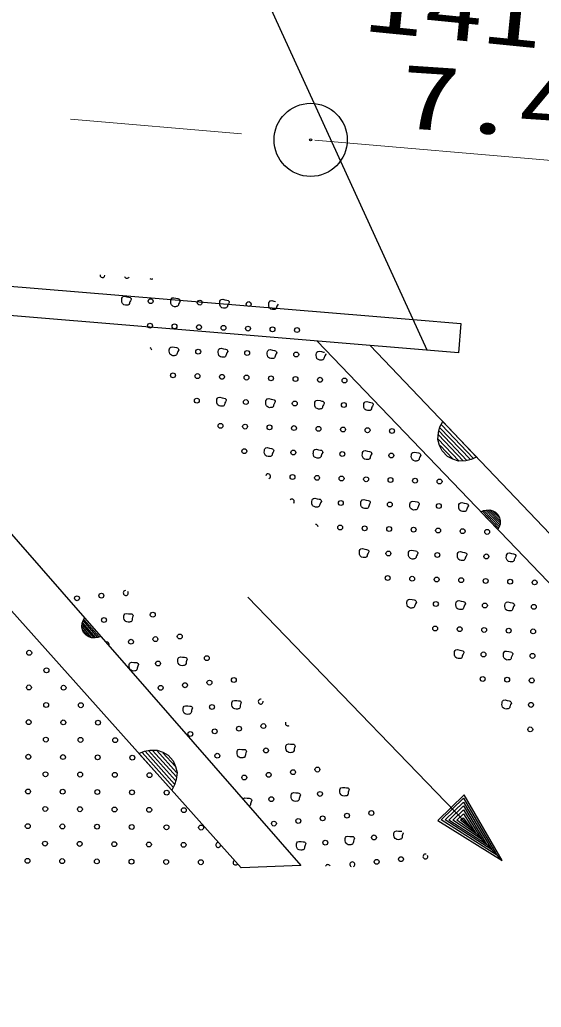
# Model space of a CAD drawing. Units: millimetres, scale not verified. Extents: x 40000 to 680000, y 20000 to 380000.
# Drawn here: x 163184 to 173823, y 281593 to 301734 of the extents above; entities that cross this region are included whole.
import ezdxf
from ezdxf.enums import TextEntityAlignment as Align

# ---------------------------------------------------------------- set-up
doc = ezdxf.new("R2010")
doc.units = ezdxf.units.MM
doc.header["$LTSCALE"] = 1000
doc.linetypes.add('CHAIN', pattern=[18.5, 12, -1.5, 3.5, -1.5])
for name, color, linetype, lineweight in [('M-BGD', 7, 'Continuous', 25), ('M-BMK', 2, 'CHAIN', 13), ('M-STR-STR1', 1, 'Continuous', 25)]:
    doc.layers.add(name, color=color, linetype=linetype, lineweight=lineweight)
doc.layers.add('M-BMK-SRVR', color=3, linetype='Continuous')
doc.styles.add('ＭＳ ゴシック', font='')
doc.styles.get('ＭＳ ゴシック').set_extended_font_data('MS Gothic')

# ---------------------------------------------------------------- blocks, each defined once
blk = doc.blocks.new('BUHIN2')
at = {"color": 7, "linetype": 'Continuous', "lineweight": 25}
for radius in [746, 22.5]:
    blk.add_circle((0, 0), radius, dxfattribs=at)
blk = doc.blocks.new('BUHIN189')
at = {"color": 7, "linetype": 'Continuous', "lineweight": 25}
for p, q in [((-157, 406), (400, 170)), ((316, 273), (-27, 418)), ((-413, 243), (462, -127)), ((463, -60), (-366, 290)), ((-307, 333), (451, 13)), ((434, 88), (-236, 371))]:
    blk.add_line(p, q, dxfattribs=at)
blk.add_lwpolyline([(-461, 195), (-379, 285), (-288, 352), (-155, 416), (-31, 428), (92, 417), (235, 357), (329, 276), (407, 178), (453, 39), (471, -74), (461, -195)], close=True, dxfattribs=at)
blk = doc.blocks.new('BUHIN190')
at = {"color": 7, "linetype": 'Continuous', "lineweight": 25}
for p, q in [((-231, 33), (181, -147)), ((205, -124), (-230, 66)), ((151, -168), (-225, -4)), ((-217, -41), (116, -187)), ((76, -204), (-201, -83)), ((-160, -135), (11, -209))]:
    blk.add_line(p, q, dxfattribs=at)
blk.add_lwpolyline([(229, -100), (188, -145), (142, -178), (75, -209), (13, -214), (-49, -208), (-120, -177), (-166, -136), (-204, -87), (-227, -17), (-235, 40), (-229, 100)], close=True, dxfattribs=at)
blk = doc.blocks.new('BUHIN191')
at = {"color": 7, "linetype": 'Continuous', "lineweight": 25}
for p, q in [((421, -229), (-466, 112)), ((-465, 45), (375, -278)), ((317, -323), (-450, -28)), ((-430, -102), (248, -364)), ((170, -400), (-395, -183)), ((-307, -283), (40, -417))]:
    blk.add_line(p, q, dxfattribs=at)
blk.add_lwpolyline([(467, -180), (388, -273), (299, -343), (169, -411), (44, -427), (-79, -420), (-223, -364), (-320, -287), (-401, -191), (-452, -54), (-473, 59), (-467, 180)], close=True, dxfattribs=at)
blk = doc.blocks.new('BUHIN192')
at = {"color": 7, "linetype": 'Continuous', "lineweight": 25}
for p, q in [((153, 142), (-21, 209)), ((-211, 114), (233, -56)), ((232, -22), (-188, 139)), ((-159, 161), (225, 14)), ((215, 51), (-125, 182)), ((-85, 200), (197, 92))]:
    blk.add_line(p, q, dxfattribs=at)
blk.add_lwpolyline([(-233, 89), (-194, 136), (-150, 171), (-85, 205), (-23, 213), (39, 210), (111, 182), (159, 144), (200, 96), (226, 27), (237, -29), (233, -89)], close=True, dxfattribs=at)

msp = doc.modelspace()

# ---------------------------------------------------------------- linework, layer by layer
at = {"layer": 'M-BGD'}
for p, q in [((167700, 284440), (157196, 296178)), ((158821, 296043), (168921, 284482)), ((180615, 283330), (169254, 295178)), ((170332, 295089), (181294, 283607)), ((167839, 289954), (173027, 284583)), ((168921, 284482), (167700, 284440))]:
    msp.add_line(p, q, dxfattribs=at)
for points in [[(165379, 295913), (165364, 295912), (165341, 295911), (165311, 295921), (165292, 295933), (165279, 295947), (165267, 295977), (165264, 296004), (165266, 296028), (165268, 296054), (165278, 296073), (165295, 296089), (165326, 296095), (165372, 296084), (165411, 296076), (165434, 296071), (165445, 296060), (165455, 296047), (165458, 296029), (165442, 296000), (165432, 295979), (165425, 295961), (165422, 295944), (165412, 295928), (165405, 295920), (165392, 295915)], [(166378, 295883), (166364, 295882), (166340, 295881), (166310, 295891), (166291, 295903), (166278, 295917), (166267, 295947), (166264, 295974), (166266, 295998), (166267, 296024), (166278, 296043), (166295, 296059), (166326, 296065), (166372, 296054), (166411, 296046), (166433, 296041), (166445, 296031), (166455, 296017), (166458, 295999), (166441, 295970), (166431, 295949), (166425, 295931), (166422, 295914), (166412, 295899), (166405, 295890), (166392, 295885)], [(167378, 295853), (167363, 295852), (167340, 295851), (167310, 295861), (167291, 295873), (167278, 295887), (167266, 295917), (167263, 295944), (167265, 295969), (167267, 295994), (167277, 296013), (167294, 296029), (167325, 296035), (167371, 296024), (167411, 296016), (167433, 296011), (167444, 296001), (167454, 295987), (167457, 295969), (167441, 295940), (167431, 295919), (167424, 295902), (167421, 295884), (167411, 295869), (167404, 295860), (167392, 295855)], [(166348, 294884), (166334, 294882), (166310, 294882), (166281, 294891), (166262, 294904), (166249, 294918), (166237, 294947), (166234, 294975), (166236, 294999), (166238, 295025), (166248, 295043), (166265, 295059), (166296, 295066), (166342, 295054), (166381, 295047), (166403, 295041), (166415, 295031), (166425, 295018), (166428, 294999), (166411, 294971), (166401, 294949), (166395, 294932), (166392, 294914), (166382, 294899), (166375, 294890), (166362, 294885)], [(167348, 294854), (167333, 294853), (167310, 294852), (167280, 294862), (167261, 294874), (167248, 294888), (167237, 294917), (167233, 294945), (167235, 294969), (167237, 294995), (167248, 295014), (167264, 295029), (167295, 295036), (167341, 295024), (167381, 295017), (167403, 295011), (167415, 295001), (167424, 294988), (167427, 294969), (167411, 294941), (167401, 294920), (167395, 294902), (167391, 294884), (167382, 294869), (167375, 294861), (167362, 294855)], [(168347, 294824), (168333, 294823), (168310, 294822), (168280, 294832), (168261, 294844), (168248, 294858), (168236, 294888), (168233, 294915), (168235, 294939), (168237, 294965), (168247, 294984), (168264, 295000), (168295, 295006), (168341, 294994), (168380, 294987), (168402, 294982), (168414, 294971), (168424, 294958), (168427, 294939), (168410, 294911), (168400, 294890), (168394, 294872), (168391, 294855), (168381, 294839), (168374, 294831), (168361, 294825)], [(167318, 293854), (167303, 293853), (167280, 293852), (167250, 293862), (167231, 293874), (167218, 293888), (167207, 293918), (167204, 293945), (167205, 293970), (167207, 293995), (167218, 294014), (167234, 294030), (167265, 294036), (167311, 294025), (167351, 294017), (167373, 294012), (167385, 294002), (167395, 293988), (167397, 293970), (167381, 293941), (167371, 293920), (167365, 293903), (167361, 293885), (167352, 293870), (167345, 293861), (167332, 293856)], [(168318, 293825), (168303, 293823), (168280, 293822), (168250, 293832), (168231, 293844), (168218, 293858), (168206, 293888), (168203, 293915), (168205, 293940), (168207, 293965), (168217, 293984), (168234, 294000), (168265, 294006), (168311, 293995), (168350, 293987), (168372, 293982), (168384, 293972), (168394, 293958), (168397, 293940), (168381, 293911), (168370, 293890), (168364, 293873), (168361, 293855), (168351, 293840), (168344, 293831), (168331, 293826)], [(169317, 293795), (169303, 293793), (169279, 293793), (169249, 293802), (169230, 293815), (169217, 293828), (169206, 293858), (169203, 293885), (169205, 293910), (169206, 293936), (169217, 293954), (169234, 293970), (169265, 293977), (169311, 293965), (169350, 293957), (169372, 293952), (169384, 293942), (169394, 293929), (169397, 293910), (169380, 293882), (169370, 293860), (169364, 293843), (169360, 293825), (169351, 293810), (169344, 293801), (169331, 293796)], [(170317, 293765), (170302, 293763), (170279, 293763), (170249, 293772), (170230, 293785), (170217, 293799), (170205, 293828), (170202, 293856), (170204, 293880), (170206, 293906), (170216, 293925), (170233, 293940), (170264, 293947), (170310, 293935), (170349, 293928), (170372, 293922), (170383, 293912), (170393, 293899), (170396, 293880), (170380, 293852), (170370, 293830), (170363, 293813), (170360, 293795), (170350, 293780), (170343, 293771), (170330, 293766)], [(168288, 292825), (168273, 292824), (168250, 292823), (168220, 292833), (168201, 292845), (168188, 292859), (168176, 292888), (168173, 292916), (168175, 292940), (168177, 292966), (168187, 292985), (168204, 293000), (168235, 293007), (168281, 292995), (168321, 292988), (168343, 292983), (168354, 292972), (168364, 292959), (168367, 292940), (168351, 292912), (168341, 292891), (168334, 292873), (168331, 292856), (168321, 292840), (168314, 292832), (168302, 292826)], [(169287, 292795), (169273, 292794), (169249, 292793), (169220, 292803), (169200, 292815), (169187, 292829), (169176, 292859), (169173, 292886), (169175, 292910), (169177, 292936), (169187, 292955), (169204, 292971), (169235, 292977), (169281, 292965), (169320, 292958), (169342, 292953), (169354, 292942), (169364, 292929), (169367, 292911), (169350, 292882), (169340, 292861), (169334, 292843), (169331, 292826), (169321, 292810), (169314, 292802), (169301, 292796)], [(170287, 292765), (170272, 292764), (170249, 292763), (170219, 292773), (170200, 292785), (170187, 292799), (170176, 292829), (170172, 292856), (170174, 292880), (170176, 292906), (170187, 292925), (170203, 292941), (170234, 292947), (170280, 292936), (170320, 292928), (170342, 292923), (170353, 292913), (170363, 292899), (170366, 292881), (170350, 292852), (170340, 292831), (170334, 292813), (170330, 292796), (170321, 292781), (170314, 292772), (170301, 292767)], [(171286, 292735), (171272, 292734), (171248, 292733), (171219, 292743), (171200, 292755), (171187, 292769), (171175, 292799), (171172, 292826), (171174, 292851), (171176, 292876), (171186, 292895), (171203, 292911), (171234, 292917), (171280, 292906), (171319, 292898), (171341, 292893), (171353, 292883), (171363, 292869), (171366, 292851), (171349, 292822), (171339, 292801), (171333, 292784), (171330, 292766), (171320, 292751), (171313, 292742), (171300, 292737)], [(169257, 291796), (169243, 291794), (169219, 291794), (169190, 291803), (169171, 291815), (169158, 291829), (169146, 291859), (169143, 291886), (169145, 291911), (169147, 291936), (169157, 291955), (169174, 291971), (169205, 291978), (169251, 291966), (169290, 291958), (169312, 291953), (169324, 291943), (169334, 291929), (169337, 291911), (169320, 291882), (169310, 291861), (169304, 291844), (169301, 291826), (169291, 291811), (169284, 291802), (169271, 291797)], [(170257, 291766), (170242, 291764), (170219, 291764), (170189, 291773), (170170, 291786), (170157, 291799), (170146, 291829), (170143, 291856), (170144, 291881), (170146, 291907), (170157, 291925), (170173, 291941), (170204, 291948), (170250, 291936), (170290, 291928), (170312, 291923), (170324, 291913), (170333, 291900), (170336, 291881), (170320, 291853), (170310, 291831), (170304, 291814), (170300, 291796), (170291, 291781), (170284, 291772), (170271, 291767)], [(171257, 291736), (171242, 291735), (171219, 291734), (171189, 291744), (171170, 291756), (171157, 291770), (171145, 291799), (171142, 291827), (171144, 291851), (171146, 291877), (171156, 291896), (171173, 291911), (171204, 291918), (171250, 291906), (171289, 291899), (171311, 291893), (171323, 291883), (171333, 291870), (171336, 291851), (171320, 291823), (171309, 291801), (171303, 291784), (171300, 291766), (171290, 291751), (171283, 291742), (171270, 291737)], [(172256, 291706), (172242, 291705), (172218, 291704), (172188, 291714), (172169, 291726), (172156, 291740), (172145, 291769), (172142, 291797), (172143, 291821), (172145, 291847), (172156, 291866), (172173, 291881), (172203, 291888), (172249, 291876), (172289, 291869), (172311, 291864), (172323, 291853), (172333, 291840), (172336, 291821), (172319, 291793), (172309, 291772), (172303, 291754), (172299, 291737), (172290, 291721), (172283, 291713), (172270, 291707)], [(170227, 290766), (170213, 290765), (170189, 290764), (170159, 290774), (170140, 290786), (170127, 290800), (170116, 290830), (170113, 290857), (170115, 290881), (170116, 290907), (170127, 290926), (170144, 290942), (170175, 290948), (170221, 290936), (170260, 290929), (170282, 290924), (170294, 290913), (170304, 290900), (170307, 290882), (170290, 290853), (170280, 290832), (170274, 290814), (170270, 290797), (170261, 290781), (170254, 290773), (170241, 290768)], [(171227, 290736), (171212, 290735), (171189, 290734), (171159, 290744), (171140, 290756), (171127, 290770), (171115, 290800), (171112, 290827), (171114, 290851), (171116, 290877), (171126, 290896), (171143, 290912), (171174, 290918), (171220, 290907), (171259, 290899), (171282, 290894), (171293, 290884), (171303, 290870), (171306, 290852), (171290, 290823), (171280, 290802), (171273, 290784), (171270, 290767), (171260, 290752), (171253, 290743), (171240, 290738)], [(172226, 290706), (172212, 290705), (172188, 290704), (172159, 290714), (172139, 290726), (172126, 290740), (172115, 290770), (172112, 290797), (172114, 290822), (172115, 290847), (172126, 290866), (172143, 290882), (172174, 290888), (172220, 290877), (172259, 290869), (172281, 290864), (172293, 290854), (172303, 290840), (172306, 290822), (172289, 290793), (172279, 290772), (172273, 290755), (172270, 290737), (172260, 290722), (172253, 290713), (172240, 290708)], [(173226, 290677), (173211, 290675), (173188, 290675), (173158, 290684), (173139, 290697), (173126, 290710), (173114, 290740), (173111, 290767), (173113, 290792), (173115, 290817), (173125, 290836), (173142, 290852), (173173, 290859), (173219, 290847), (173259, 290839), (173281, 290834), (173292, 290824), (173302, 290810), (173305, 290792), (173289, 290763), (173279, 290742), (173272, 290725), (173269, 290707), (173259, 290692), (173252, 290683), (173240, 290678)], [(171197, 289737), (171182, 289735), (171159, 289735), (171129, 289744), (171110, 289757), (171097, 289770), (171085, 289800), (171082, 289828), (171084, 289852), (171086, 289878), (171097, 289896), (171113, 289912), (171144, 289919), (171190, 289907), (171230, 289900), (171252, 289894), (171263, 289884), (171273, 289871), (171276, 289852), (171260, 289824), (171250, 289802), (171243, 289785), (171240, 289767), (171230, 289752), (171224, 289743), (171211, 289738)], [(172196, 289707), (172182, 289706), (172158, 289705), (172129, 289715), (172110, 289727), (172097, 289741), (172085, 289770), (172082, 289798), (172084, 289822), (172086, 289848), (172096, 289867), (172113, 289882), (172144, 289889), (172190, 289877), (172229, 289870), (172251, 289864), (172263, 289854), (172273, 289841), (172276, 289822), (172259, 289794), (172249, 289773), (172243, 289755), (172240, 289737), (172230, 289722), (172223, 289714), (172210, 289708)], [(173196, 289677), (173181, 289676), (173158, 289675), (173128, 289685), (173109, 289697), (173096, 289711), (173085, 289740), (173082, 289768), (173083, 289792), (173085, 289818), (173096, 289837), (173112, 289852), (173143, 289859), (173189, 289847), (173229, 289840), (173251, 289835), (173263, 289824), (173272, 289811), (173275, 289792), (173259, 289764), (173249, 289743), (173243, 289725), (173239, 289708), (173230, 289692), (173223, 289684), (173210, 289678)], [(165436, 289452), (165422, 289449), (165399, 289445), (165368, 289451), (165348, 289460), (165333, 289472), (165317, 289500), (165311, 289527), (165309, 289551), (165307, 289577), (165315, 289597), (165330, 289615), (165359, 289625), (165406, 289620), (165447, 289618), (165469, 289616), (165482, 289607), (165494, 289596), (165499, 289578), (165487, 289547), (165480, 289525), (165476, 289507), (165475, 289489), (165468, 289472), (165462, 289463), (165450, 289456)], [(172166, 288707), (172152, 288706), (172129, 288705), (172099, 288715), (172080, 288727), (172067, 288741), (172055, 288771), (172052, 288798), (172054, 288822), (172056, 288848), (172066, 288867), (172083, 288883), (172114, 288889), (172160, 288878), (172199, 288870), (172221, 288865), (172233, 288855), (172243, 288841), (172246, 288823), (172230, 288794), (172219, 288773), (172213, 288755), (172210, 288738), (172200, 288723), (172193, 288714), (172180, 288709)], [(173166, 288677), (173151, 288676), (173128, 288675), (173098, 288685), (173079, 288697), (173066, 288711), (173055, 288741), (173052, 288768), (173053, 288793), (173055, 288818), (173066, 288837), (173082, 288853), (173113, 288859), (173159, 288848), (173199, 288840), (173221, 288835), (173233, 288825), (173243, 288811), (173246, 288793), (173229, 288764), (173219, 288743), (173213, 288726), (173209, 288708), (173200, 288693), (173193, 288684), (173180, 288679)], [(165544, 288458), (165530, 288455), (165506, 288451), (165476, 288457), (165455, 288466), (165440, 288478), (165425, 288506), (165418, 288532), (165416, 288557), (165415, 288583), (165423, 288603), (165437, 288621), (165467, 288631), (165514, 288626), (165554, 288624), (165577, 288622), (165590, 288613), (165601, 288601), (165607, 288583), (165594, 288553), (165587, 288530), (165583, 288512), (165583, 288494), (165575, 288478), (165569, 288468), (165557, 288461)], [(166538, 288566), (166524, 288562), (166501, 288558), (166470, 288564), (166449, 288573), (166434, 288585), (166419, 288613), (166412, 288640), (166411, 288664), (166409, 288690), (166417, 288710), (166431, 288728), (166461, 288739), (166508, 288733), (166548, 288731), (166571, 288729), (166584, 288721), (166595, 288709), (166601, 288691), (166589, 288660), (166581, 288638), (166578, 288620), (166577, 288602), (166569, 288585), (166564, 288576), (166551, 288569)], [(167640, 287679), (167625, 287675), (167602, 287672), (167571, 287677), (167551, 287687), (167536, 287699), (167521, 287726), (167514, 287753), (167512, 287777), (167511, 287803), (167518, 287823), (167533, 287841), (167563, 287852), (167610, 287847), (167650, 287845), (167672, 287842), (167685, 287834), (167697, 287822), (167702, 287804), (167690, 287773), (167683, 287751), (167679, 287733), (167678, 287715), (167671, 287699), (167665, 287689), (167653, 287682)], [(173136, 287678), (173122, 287677), (173098, 287676), (173068, 287686), (173049, 287698), (173036, 287712), (173025, 287741), (173022, 287769), (173024, 287793), (173025, 287819), (173036, 287838), (173053, 287853), (173084, 287860), (173130, 287848), (173169, 287841), (173191, 287835), (173203, 287825), (173213, 287812), (173216, 287793), (173199, 287765), (173189, 287744), (173183, 287726), (173180, 287708), (173170, 287693), (173163, 287685), (173150, 287679)], [(166645, 287571), (166631, 287568), (166608, 287564), (166577, 287570), (166557, 287579), (166542, 287591), (166526, 287619), (166520, 287646), (166518, 287670), (166516, 287696), (166524, 287716), (166539, 287734), (166568, 287744), (166615, 287739), (166656, 287737), (166678, 287735), (166691, 287726), (166703, 287714), (166708, 287697), (166696, 287666), (166689, 287644), (166685, 287625), (166684, 287608), (166677, 287591), (166671, 287582), (166659, 287575)], [(167747, 286685), (167733, 286681), (167710, 286677), (167679, 286683), (167658, 286692), (167643, 286704), (167628, 286732), (167621, 286759), (167620, 286783), (167618, 286809), (167626, 286829), (167640, 286847), (167670, 286858), (167717, 286852), (167757, 286850), (167780, 286848), (167793, 286840), (167804, 286828), (167810, 286810), (167798, 286779), (167790, 286757), (167787, 286739), (167786, 286721), (167778, 286704), (167773, 286695), (167760, 286688)], [(168741, 286792), (168727, 286789), (168704, 286785), (168673, 286790), (168652, 286800), (168638, 286812), (168622, 286840), (168615, 286866), (168614, 286891), (168612, 286916), (168620, 286936), (168634, 286954), (168664, 286965), (168711, 286960), (168751, 286958), (168774, 286956), (168787, 286947), (168799, 286935), (168804, 286917), (168792, 286887), (168785, 286864), (168781, 286846), (168780, 286828), (168772, 286812), (168767, 286802), (168755, 286795)], [(169843, 285905), (169829, 285902), (169805, 285898), (169775, 285903), (169754, 285913), (169739, 285925), (169724, 285953), (169717, 285979), (169715, 286004), (169714, 286029), (169722, 286050), (169736, 286067), (169766, 286078), (169813, 286073), (169853, 286071), (169876, 286069), (169889, 286060), (169900, 286048), (169906, 286030), (169893, 286000), (169886, 285977), (169882, 285959), (169882, 285941), (169874, 285925), (169868, 285915), (169856, 285908)], [(168849, 285798), (168834, 285794), (168811, 285790), (168780, 285796), (168760, 285806), (168745, 285817), (168730, 285845), (168723, 285872), (168721, 285896), (168720, 285922), (168727, 285942), (168742, 285960), (168772, 285971), (168819, 285966), (168859, 285963), (168881, 285961), (168894, 285953), (168906, 285941), (168911, 285923), (168899, 285892), (168892, 285870), (168888, 285852), (168887, 285834), (168880, 285817), (168874, 285808), (168862, 285801)], [(173027, 284583), (172254, 285923), (171715, 285402)], [(172813, 284805), (171861, 285413), (172238, 285777)], [(172709, 284912), (171940, 285411), (172237, 285698)], [(172602, 285023), (172020, 285410), (172236, 285618)], [(172498, 285131), (172099, 285408), (172234, 285539)], [(169950, 284911), (169936, 284908), (169913, 284904), (169882, 284909), (169861, 284919), (169847, 284931), (169831, 284958), (169824, 284985), (169823, 285010), (169821, 285035), (169829, 285055), (169843, 285073), (169873, 285084), (169920, 285079), (169960, 285077), (169983, 285074), (169996, 285066), (170008, 285054), (170013, 285036), (170001, 285006), (169994, 284983), (169990, 284965), (169989, 284947), (169981, 284931), (169976, 284921), (169964, 284914)], [(168956, 284803), (168942, 284800), (168919, 284796), (168888, 284802), (168867, 284811), (168852, 284823), (168837, 284851), (168830, 284878), (168829, 284902), (168827, 284928), (168835, 284948), (168849, 284966), (168879, 284977), (168926, 284971), (168966, 284969), (168989, 284967), (169002, 284959), (169013, 284947), (169019, 284929), (169006, 284898), (168999, 284876), (168996, 284858), (168995, 284840), (168987, 284823), (168981, 284814), (168969, 284807)]]:
    msp.add_lwpolyline(points, close=True, dxfattribs=at)
for points in [[(168377, 295824), (168363, 295822), (168339, 295822), (168310, 295831), (168290, 295844), (168277, 295857), (168266, 295887), (168263, 295914), (168265, 295939), (168267, 295965), (168277, 295983), (168294, 295999), (168325, 296006), (168371, 295994), (168402, 295988)], [(168454, 295934), (168440, 295911), (168430, 295889), (168424, 295872), (168421, 295854), (168411, 295839), (168404, 295830), (168391, 295825), (168377, 295824)], [(169347, 294794), (169332, 294793), (169309, 294792), (169279, 294802), (169260, 294814), (169247, 294828), (169236, 294858), (169233, 294885), (169234, 294909), (169236, 294935), (169247, 294954), (169263, 294970), (169294, 294976), (169340, 294965), (169380, 294957), (169402, 294952)], [(169423, 294928), (169426, 294910), (169410, 294881), (169400, 294860), (169394, 294842), (169390, 294825), (169381, 294809), (169374, 294801), (169361, 294796), (169347, 294794)], [(167736, 285839), (167748, 285853), (167777, 285863), (167824, 285858), (167865, 285856), (167887, 285854), (167900, 285845), (167912, 285833), (167917, 285816), (167905, 285785), (167898, 285763), (167894, 285744), (167893, 285727), (167886, 285710), (167880, 285701), (167868, 285694)], [(172920, 284694), (171781, 285414), (172240, 285857), (172917, 284697)], [(172206, 285433), (172391, 285242), (172179, 285407), (172233, 285459), (172391, 285242)], [(170944, 285018), (170930, 285015), (170907, 285011), (170876, 285017), (170856, 285026), (170841, 285038), (170825, 285066), (170819, 285093), (170817, 285117), (170815, 285143), (170823, 285163), (170838, 285181), (170867, 285191), (170914, 285186), (170955, 285184), (170977, 285182)], [(171002, 285160), (171007, 285143), (170995, 285113), (170988, 285091), (170984, 285072), (170983, 285054), (170976, 285038), (170970, 285028), (170958, 285021), (170944, 285018)]]:
    msp.add_lwpolyline(points, dxfattribs=at)
for centre in [(165856, 295995), (166856, 295965), (167855, 295935), (165841, 295495), (166341, 295480), (166841, 295465), (167341, 295450), (167840, 295435), (168340, 295420), (168840, 295405), (166826, 294965), (167825, 294936), (168825, 294906), (166311, 294481), (166811, 294466), (167311, 294451), (167810, 294436), (168310, 294421), (168810, 294406), (169310, 294391), (169810, 294376), (166796, 293966), (167796, 293936), (168795, 293906), (169795, 293876), (167281, 293451), (167781, 293436), (168280, 293421), (168780, 293406), (169280, 293391), (169780, 293376), (170280, 293362), (170779, 293347), (167766, 292936), (168765, 292907), (169765, 292877), (170764, 292847), (168750, 292407), (169250, 292392), (169750, 292377), (170250, 292362), (170749, 292347), (171249, 292332), (171749, 292317), (169735, 291877), (170734, 291847), (171734, 291817), (169720, 291377), (170220, 291362), (170720, 291348), (171219, 291333), (171719, 291318), (172219, 291303), (172719, 291288), (170705, 290848), (171704, 290818), (172704, 290788), (170690, 290348), (171189, 290333), (171689, 290318), (172189, 290303), (172689, 290288), (173189, 290273), (173688, 290258), (164850, 289988), (164353, 289935), (171674, 289818), (172674, 289788), (165898, 289599), (173673, 289759), (164904, 289491), (171659, 289319), (172159, 289304), (172659, 289289), (173159, 289274), (173659, 289259), (165455, 289048), (165952, 289102), (166449, 289155), (163378, 288823), (172644, 288789), (166006, 288604), (167000, 288712), (173644, 288759), (163729, 288466), (167054, 288215), (167551, 288268), (172629, 288289), (173129, 288274), (173629, 288259), (163372, 288116), (164079, 288110), (166059, 288107), (166556, 288161), (163723, 287759), (164430, 287753), (167107, 287718), (173614, 287760), (163366, 287409), (164073, 287403), (164780, 287397), (166664, 287167), (167161, 287221), (167658, 287274), (168155, 287328), (173599, 287260), (163717, 287052), (164424, 287046), (165131, 287040), (168209, 286831), (163360, 286702), (164067, 286696), (164774, 286690), (165481, 286684), (167215, 286723), (168760, 286387), (169257, 286441), (163711, 286345), (164418, 286339), (165125, 286333), (165832, 286327), (167765, 286280), (168262, 286334), (163354, 285994), (164061, 285989), (164768, 285983), (165475, 285977), (166182, 285971), (168316, 285837), (169310, 285944), (163705, 285638), (164412, 285632), (165119, 285626), (165826, 285620), (166533, 285614), (170358, 285554), (168867, 285393), (169364, 285447), (169861, 285501), (163348, 285287), (164055, 285281), (164762, 285276), (165469, 285270), (166177, 285264), (166884, 285258), (168370, 285339), (169418, 284950), (170412, 285057), (163699, 284931), (164406, 284925), (165113, 284919), (165820, 284913), (166527, 284907), (163342, 284580), (164049, 284574), (164756, 284568), (165464, 284562), (166171, 284557), (166878, 284551), (170466, 284560), (170963, 284614)]:
    msp.add_circle(centre, 49.8, dxfattribs=at)
for centre, start, end in [((164872, 296524), 172.4505, 359.1647), ((165371, 296510), 197.9293, 333.6859), ((165871, 296495), 230.0708, 301.5444), ((165826, 294995), 359.6997, 70.0375), ((168251, 292422), 285.1491, 166.3998), ((168735, 291907), 321.9125, 129.6364), ((169220, 291392), 2.0996, 89.4492), ((165347, 290042), 99.6655, 35.8184), ((164958, 288994), 330.2897, 111.9915), ((168101, 287825), 79.6032, 14.0337), ((168652, 287382), 150.489, 303.1479), ((167234, 284901), 79.8088, 3.837), ((167585, 284545), 113.4277, 330.2181), ((171460, 284667), 68.9903, 24.6467), ((169471, 284453), 20.9051, 156.8775), ((169969, 284506), 295.0569, 242.7256)]:
    msp.add_arc(centre, 49.8, start, end, dxfattribs=at)
at = {"layer": 'M-BMK'}
msp.add_line((402343, 279244), (144254, 301420), dxfattribs=at)
at = {"layer": 'M-STR-STR1'}
for p, q in [((171496, 294992), (167574, 303565)), ((150661, 297322), (171210, 295618)), ((172136, 294939), (149702, 296799)), ((171210, 295618), (172186, 295537)), ((172186, 295537), (172136, 294939))]:
    msp.add_line(p, q, dxfattribs=at)

# ---------------------------------------------------------------- block references
at = {"layer": 'M-BGD', "rotation": 334.74779}
for name, p in [('BUHIN2', (169119, 299284)), ('BUHIN191', (172159, 293175)), ('BUHIN192', (172766, 291516)), ('BUHIN190', (164672, 289346)), ('BUHIN189', (165950, 286396))]:
    msp.add_blockref(name, p, dxfattribs=at)

# ---------------------------------------------------------------- texts
at = {"layer": 'M-BMK-SRVR', "style": 'ＭＳ ゴシック', "width": 1.35}
for s, rotation, p in [('141-13-1', 354.3, (170141, 301114)), ('7.40', 356.2, (170883, 299134))]:
    msp.add_text(s, height=1320, rotation=rotation, dxfattribs=at).set_placement(p, align=Align.BOTTOM_LEFT)

doc.saveas('drawing.dxf')
